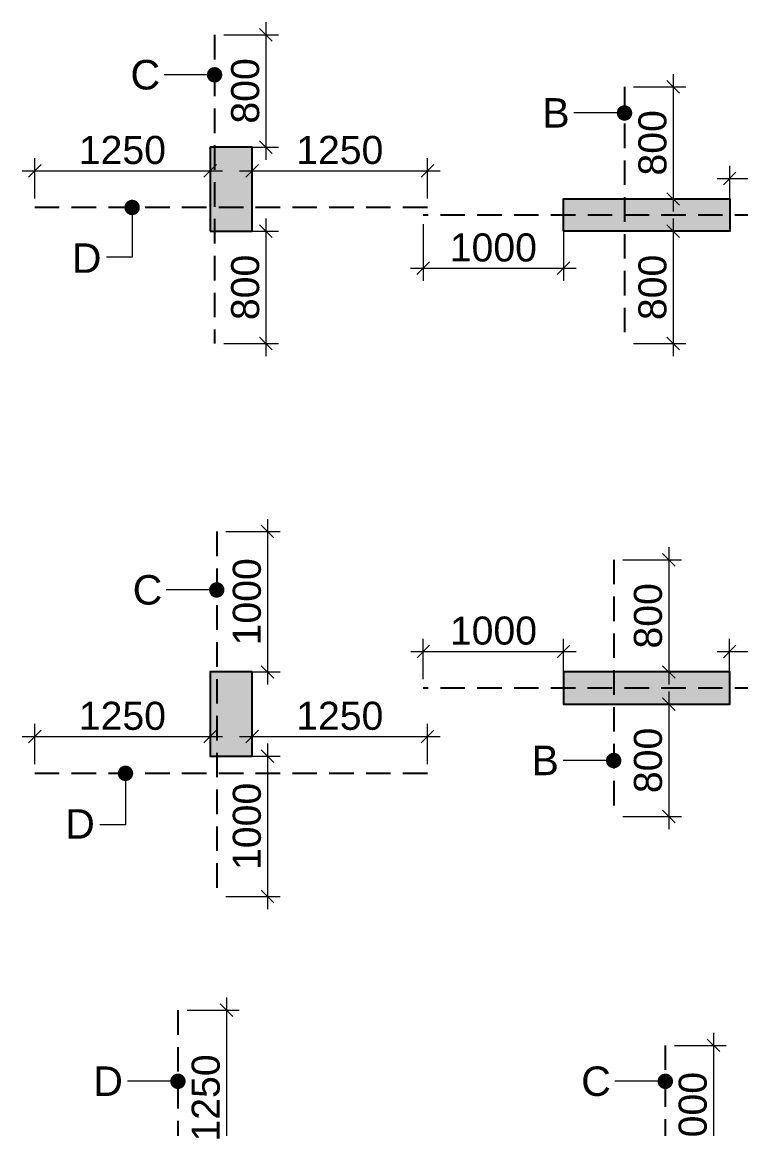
# Model space of a CAD drawing. Header units: millimetres. Extents: x 1123469 to 1752051, y -126924 to 196924.
# Drawn here: x 1512694 to 1517819, y 142469 to 150354 of the extents above; entities that cross this region are included whole.
import ezdxf

# ---------------------------------------------------------------- set-up
doc = ezdxf.new("R2010")
doc.units = ezdxf.units.MM
doc.header["$LTSCALE"] = 500
doc.header["$MEASUREMENT"] = 0
doc.header["$PDMODE"] = 34
doc.linetypes.add('CONTINOUS', pattern=[0])
doc.linetypes.add('HIDDEN', pattern=[0.375, 0.25, -0.125])
doc.layers.get('Defpoints').update_dxf_attribs({"lineweight": 0})
for name, color, linetype, lineweight in [('ARWO', 1, 'Continuous', 18), ('CUT OUT', 1, 'Continuous', 13), ('TOWER COL HATCH', 253, 'Continuous', 20)]:
    doc.layers.add(name, color=color, linetype=linetype, lineweight=lineweight)
for name, color, linetype in [('COL. DIM', 3, 'Continuous'), ('reinf.', 4, 'Continuous'), ('TEXT 1', 1, 'Continuous'), ('TOWER AREA COLUMN.', 6, 'Continuous')]:
    doc.layers.add(name, color=color, linetype=linetype)
doc.styles.add('3mm', font='arial.ttf')
doc.dimstyles.new('PARAMVEER', dxfattribs={"dimtxt": 200, "dimasz": 100, "dimexe": 0, "dimexo": 25, "dimgap": 10, "dimtad": 1, "dimdec": 0, "dimrnd": 5, "dimzin": 0, "dimdsep": 46, "dimtxsty": '3mm', "dimblk": 'OBLIQUE', "dimcen": 0.09, "dimdle": 75, "dimclrd": 1, "dimclre": 1, "dimclrt": 3, "dimadec": 0, "dimazin": 0, "dimtfac": 1, "dimtdec": 0, "dimtmove": 1, "dimatfit": 3, "dimfxl": 100, "dimtolj": 1, "dimtzin": 0, "dimlwd": 18, "dimlwe": 5, "dimarcsym": 0})
doc.dimstyles.new('PARAMVEER BEAM', dxfattribs={"dimtxt": 200, "dimasz": 100, "dimexe": 0, "dimexo": 0, "dimgap": 10, "dimtad": 1, "dimdec": 0, "dimzin": 0, "dimdsep": 46, "dimtxsty": '3mm', "dimblk": 'ARCHTICK', "dimcen": 0.09, "dimdle": 75, "dimclrd": 1, "dimclre": 1, "dimclrt": 3, "dimadec": 0, "dimazin": 0, "dimtfac": 1, "dimtdec": 0, "dimtmove": 1, "dimatfit": 3, "dimfxl": 100, "dimtolj": 1, "dimtzin": 0, "dimlwd": 18, "dimlwe": 5, "dimarcsym": 0})

# ---------------------------------------------------------------- blocks, each defined once
blk = doc.blocks.new('3tgra')
at = {"layer": 'TOWER COL HATCH'}
h = blk.add_hatch(color=253, dxfattribs=at)
h.dxf.hatch_style = 1
h.paths.add_polyline_path([(1391530.6, 85841.7), (1391230.6, 85841.7), (1391230.6, 86441.7), (1391530.6, 86441.7)])
h = blk.add_hatch(color=253, dxfattribs=at)
h.dxf.hatch_style = 1
h.paths.add_polyline_path([(1389010.6, 85841.7), (1389010.6, 86071.7), (1387825.6, 86071.7), (1387825.6, 85841.7)])
h = blk.add_hatch(color=253, dxfattribs=at)
h.dxf.hatch_style = 1
h.paths.add_polyline_path([(1389009.9, 82701.7), (1389009.9, 82471.7), (1387825.6, 82471.7), (1387825.6, 82701.7)])
h = blk.add_hatch(color=253, dxfattribs=at)
h.dxf.hatch_style = 1
h.paths.add_polyline_path([(1391230.6, 82701.7), (1391530.6, 82701.7), (1391530.6, 82101.7), (1391230.6, 82101.7)])
at = {"layer": 'TOWER AREA COLUMN.', "color": 4}
for points in [[(1391530.6, 85841.7), (1391230.6, 85841.7), (1391230.6, 86441.7), (1391530.6, 86441.7)], [(1389010.6, 85841.7), (1389010.6, 86071.7), (1387825.6, 86071.7), (1387825.6, 85841.7)], [(1389009.9, 82701.7), (1389009.9, 82471.7), (1387825.6, 82471.7), (1387825.6, 82701.7)], [(1391230.6, 82701.7), (1391530.6, 82701.7), (1391530.6, 82101.7), (1391230.6, 82101.7)]]:
    blk.add_lwpolyline(points, close=True, dxfattribs=at)
blk = doc.blocks.new('_Oblique')
at = {"color": 0, "linetype": 'ByBlock', "lineweight": -2}
blk.add_line((-0.5, -0.5), (0.5, 0.5), dxfattribs=at)
blk = doc.blocks.new('*D935')
at = {"layer": 'COL. DIM', "color": 1, "lineweight": 18, "ltscale": 10, "transparency": 16777216}
blk.add_line((1517337, 148954.2), (1517337, 147974.2), dxfattribs=at)
at = {"layer": 'COL. DIM', "color": 1, "linetype": 'CONTINOUS', "lineweight": 5, "ltscale": 10, "transparency": 16777216}
for p, q in [((1517054.5, 148864.2), (1517427, 148864.2)), ((1517054.5, 148064.2), (1517427, 148064.2))]:
    blk.add_line(p, q, dxfattribs=at)
at = {"layer": 'Defpoints', "color": 0, "ltscale": 10, "transparency": 16777216}
for p in [(1516989.5, 148864.2), (1516989.5, 148064.2), (1517337, 148064.2)]:
    blk.add_point(p, dxfattribs=at)
at = {"layer": 'COL. DIM', "color": 1, "lineweight": 18, "ltscale": 10, "transparency": 16777216, "xscale": 90, "yscale": 90, "zscale": 90}
for p, rotation in [((1517337, 148864.2), 90), ((1517337, 148064.2), 270)]:
    blk.add_blockref('_Oblique', p, dxfattribs=dict(at, rotation=rotation))
at = {"layer": 'COL. DIM', "color": 3, "ltscale": 10, "transparency": 16777216, "insert": (1517189.9, 148464.2), "char_height": 200, "attachment_point": 5, "rotation": 90, "style": '3mm'}
blk.add_mtext('\\A1;800', dxfattribs=at)
blk = doc.blocks.new('_ArchTick')
at = {"color": 0, "linetype": 'ByBlock', "const_width": 0.15}
blk.add_lwpolyline([(-0.5, -0.5), (0.5, 0.5)], dxfattribs=at)
blk = doc.blocks.new('*D936')
at = {"layer": 'COL. DIM', "color": 1, "linetype": 'CONTINOUS', "lineweight": 5, "ltscale": 10, "transparency": 16777216}
for p, q in [((1517739.3, 149044.2), (1517739.3, 149330.8)), ((1518739.3, 149044.2), (1518739.3, 149330.8))]:
    blk.add_line(p, q, dxfattribs=at)
at = {"layer": 'COL. DIM', "color": 1, "lineweight": 18, "ltscale": 10, "transparency": 16777216}
blk.add_line((1517649.3, 149240.8), (1518829.3, 149240.8), dxfattribs=at)
at = {"layer": 'Defpoints', "color": 0, "ltscale": 10, "transparency": 16777216}
for p in [(1518739.3, 149240.8), (1517739.3, 148979.2), (1518739.3, 148979.2)]:
    blk.add_point(p, dxfattribs=at)
at = {"layer": 'COL. DIM', "color": 1, "lineweight": 18, "ltscale": 10, "transparency": 16777216, "xscale": 90, "yscale": 90, "zscale": 90, "rotation": 180}
blk.add_blockref('_Oblique', (1517739.3, 149240.8), dxfattribs=at)
at = {"layer": 'COL. DIM', "color": 1, "lineweight": 18, "ltscale": 10, "transparency": 16777216, "xscale": 90, "yscale": 90, "zscale": 90}
blk.add_blockref('_Oblique', (1518739.3, 149240.8), dxfattribs=at)
at = {"layer": 'COL. DIM', "color": 3, "ltscale": 10, "transparency": 16777216, "insert": (1518239.3, 149387.9), "char_height": 200, "attachment_point": 5, "style": '3mm'}
blk.add_mtext('\\A1;1000', dxfattribs=at)
blk = doc.blocks.new('*D937')
at = {"layer": 'COL. DIM', "color": 1, "linetype": 'CONTINOUS', "lineweight": 5, "ltscale": 10, "transparency": 16777216}
for p, q in [((1515554.3, 148914.2), (1515554.3, 148510.6)), ((1516554.3, 148914.2), (1516554.3, 148510.6))]:
    blk.add_line(p, q, dxfattribs=at)
at = {"layer": 'COL. DIM', "color": 1, "lineweight": 18, "ltscale": 10, "transparency": 16777216}
blk.add_line((1515464.3, 148600.6), (1516644.3, 148600.6), dxfattribs=at)
at = {"layer": 'Defpoints', "color": 0, "ltscale": 10, "transparency": 16777216}
for p in [(1515554.3, 148979.2), (1516554.3, 148979.2), (1516554.3, 148600.6)]:
    blk.add_point(p, dxfattribs=at)
at = {"layer": 'COL. DIM', "color": 1, "lineweight": 18, "ltscale": 10, "transparency": 16777216, "xscale": 90, "yscale": 90, "zscale": 90, "rotation": 180}
blk.add_blockref('_Oblique', (1515554.3, 148600.6), dxfattribs=at)
at = {"layer": 'COL. DIM', "color": 1, "lineweight": 18, "ltscale": 10, "transparency": 16777216, "xscale": 90, "yscale": 90, "zscale": 90}
blk.add_blockref('_Oblique', (1516554.3, 148600.6), dxfattribs=at)
at = {"layer": 'COL. DIM', "color": 3, "ltscale": 10, "transparency": 16777216, "insert": (1516054.3, 148747.7), "char_height": 200, "attachment_point": 5, "style": '3mm'}
blk.add_mtext('\\A1;1000', dxfattribs=at)
blk = doc.blocks.new('*D938')
at = {"layer": 'COL. DIM', "color": 1, "lineweight": 18, "ltscale": 10, "transparency": 16777216}
blk.add_line((1517337, 149984.2), (1517337, 149004.2), dxfattribs=at)
at = {"layer": 'COL. DIM', "color": 1, "linetype": 'CONTINOUS', "lineweight": 5, "ltscale": 10, "transparency": 16777216}
for p, q in [((1517054.5, 149894.2), (1517427, 149894.2)), ((1517054.5, 149094.2), (1517427, 149094.2))]:
    blk.add_line(p, q, dxfattribs=at)
at = {"layer": 'Defpoints', "color": 0, "ltscale": 10, "transparency": 16777216}
for p in [(1516989.5, 149894.2), (1516989.5, 149094.2), (1517337, 149094.2)]:
    blk.add_point(p, dxfattribs=at)
at = {"layer": 'COL. DIM', "color": 1, "lineweight": 18, "ltscale": 10, "transparency": 16777216, "xscale": 90, "yscale": 90, "zscale": 90}
for p, rotation in [((1517337, 149894.2), 90), ((1517337, 149094.2), 270)]:
    blk.add_blockref('_Oblique', p, dxfattribs=dict(at, rotation=rotation))
at = {"layer": 'COL. DIM', "color": 3, "ltscale": 10, "transparency": 16777216, "insert": (1517189.9, 149494.2), "char_height": 200, "attachment_point": 5, "rotation": 90, "style": '3mm'}
blk.add_mtext('\\A1;800', dxfattribs=at)
blk = doc.blocks.new('*D939')
at = {"layer": 'COL. DIM', "color": 1, "lineweight": 18, "ltscale": 10, "transparency": 16777216}
blk.add_line((1514432.9, 148954.2), (1514432.9, 147974.2), dxfattribs=at)
at = {"layer": 'COL. DIM', "color": 1, "linetype": 'CONTINOUS', "lineweight": 5, "ltscale": 10, "transparency": 16777216}
for p, q in [((1514131.5, 148864.2), (1514522.9, 148864.2)), ((1514131.5, 148064.2), (1514522.9, 148064.2))]:
    blk.add_line(p, q, dxfattribs=at)
at = {"layer": 'Defpoints', "color": 0, "ltscale": 10, "transparency": 16777216}
for p in [(1514066.5, 148864.2), (1514066.5, 148064.2), (1514432.9, 148064.2)]:
    blk.add_point(p, dxfattribs=at)
at = {"layer": 'COL. DIM', "color": 1, "lineweight": 18, "ltscale": 10, "transparency": 16777216, "xscale": 90, "yscale": 90, "zscale": 90}
for p, rotation in [((1514432.9, 148864.2), 90), ((1514432.9, 148064.2), 270)]:
    blk.add_blockref('_Oblique', p, dxfattribs=dict(at, rotation=rotation))
at = {"layer": 'COL. DIM', "color": 3, "ltscale": 10, "transparency": 16777216, "insert": (1514285.8, 148464.2), "char_height": 200, "attachment_point": 5, "rotation": 90, "style": '3mm'}
blk.add_mtext('\\A1;800', dxfattribs=at)
blk = doc.blocks.new('*D940')
at = {"layer": 'COL. DIM', "color": 1, "linetype": 'CONTINOUS', "lineweight": 5, "ltscale": 10, "transparency": 16777216}
for p, q in [((1514334.2, 149098.7), (1514334.2, 149385.2)), ((1515584.2, 149098.7), (1515584.2, 149385.2))]:
    blk.add_line(p, q, dxfattribs=at)
at = {"layer": 'COL. DIM', "color": 1, "lineweight": 18, "ltscale": 10, "transparency": 16777216}
blk.add_line((1514244.2, 149295.2), (1515674.2, 149295.2), dxfattribs=at)
at = {"layer": 'Defpoints', "color": 0, "ltscale": 10, "transparency": 16777216}
for p in [(1515584.2, 149295.2), (1514334.2, 149033.7), (1515584.2, 149033.7)]:
    blk.add_point(p, dxfattribs=at)
at = {"layer": 'COL. DIM', "color": 1, "lineweight": 18, "ltscale": 10, "transparency": 16777216, "xscale": 90, "yscale": 90, "zscale": 90, "rotation": 180}
blk.add_blockref('_Oblique', (1514334.2, 149295.2), dxfattribs=at)
at = {"layer": 'COL. DIM', "color": 1, "lineweight": 18, "ltscale": 10, "transparency": 16777216, "xscale": 90, "yscale": 90, "zscale": 90}
blk.add_blockref('_Oblique', (1515584.2, 149295.2), dxfattribs=at)
at = {"layer": 'COL. DIM', "color": 3, "ltscale": 10, "transparency": 16777216, "insert": (1514959.2, 149442.3), "char_height": 200, "attachment_point": 5, "style": '3mm'}
blk.add_mtext('\\A1;1250', dxfattribs=at)
blk = doc.blocks.new('*D941')
at = {"layer": 'COL. DIM', "color": 1, "linetype": 'CONTINOUS', "lineweight": 5, "ltscale": 10, "transparency": 16777216}
for p, q in [((1512784.2, 149098.7), (1512784.2, 149385.2)), ((1514034.2, 149098.7), (1514034.2, 149385.2))]:
    blk.add_line(p, q, dxfattribs=at)
at = {"layer": 'COL. DIM', "color": 1, "lineweight": 18, "ltscale": 10, "transparency": 16777216}
blk.add_line((1512694.2, 149295.2), (1514124.2, 149295.2), dxfattribs=at)
at = {"layer": 'Defpoints', "color": 0, "ltscale": 10, "transparency": 16777216}
for p in [(1514034.2, 149295.2), (1512784.2, 149033.7), (1514034.2, 149033.7)]:
    blk.add_point(p, dxfattribs=at)
at = {"layer": 'COL. DIM', "color": 1, "lineweight": 18, "ltscale": 10, "transparency": 16777216, "xscale": 90, "yscale": 90, "zscale": 90, "rotation": 180}
blk.add_blockref('_Oblique', (1512784.2, 149295.2), dxfattribs=at)
at = {"layer": 'COL. DIM', "color": 1, "lineweight": 18, "ltscale": 10, "transparency": 16777216, "xscale": 90, "yscale": 90, "zscale": 90}
blk.add_blockref('_Oblique', (1514034.2, 149295.2), dxfattribs=at)
at = {"layer": 'COL. DIM', "color": 3, "ltscale": 10, "transparency": 16777216, "insert": (1513409.2, 149442.3), "char_height": 200, "attachment_point": 5, "style": '3mm'}
blk.add_mtext('\\A1;1250', dxfattribs=at)
blk = doc.blocks.new('*D942')
at = {"layer": 'COL. DIM', "color": 1, "lineweight": 18, "ltscale": 10, "transparency": 16777216}
blk.add_line((1514432.9, 150354.2), (1514432.9, 149374.2), dxfattribs=at)
at = {"layer": 'COL. DIM', "color": 1, "linetype": 'CONTINOUS', "lineweight": 5, "ltscale": 10, "transparency": 16777216}
for p, q in [((1514131.5, 150264.2), (1514522.9, 150264.2)), ((1514131.5, 149464.2), (1514522.9, 149464.2))]:
    blk.add_line(p, q, dxfattribs=at)
at = {"layer": 'Defpoints', "color": 0, "ltscale": 10, "transparency": 16777216}
for p in [(1514066.5, 150264.2), (1514066.5, 149464.2), (1514432.9, 149464.2)]:
    blk.add_point(p, dxfattribs=at)
at = {"layer": 'COL. DIM', "color": 1, "lineweight": 18, "ltscale": 10, "transparency": 16777216, "xscale": 90, "yscale": 90, "zscale": 90}
for p, rotation in [((1514432.9, 150264.2), 90), ((1514432.9, 149464.2), 270)]:
    blk.add_blockref('_Oblique', p, dxfattribs=dict(at, rotation=rotation))
at = {"layer": 'COL. DIM', "color": 3, "ltscale": 10, "transparency": 16777216, "insert": (1514285.8, 149864.2), "char_height": 200, "attachment_point": 5, "rotation": 90, "style": '3mm'}
blk.add_mtext('\\A1;800', dxfattribs=at)
blk = doc.blocks.new('*D963')
at = {"layer": 'COL. DIM', "color": 1, "lineweight": 18, "ltscale": 10, "transparency": 16777216}
blk.add_line((1514444.8, 145214.2), (1514444.8, 144034.2), dxfattribs=at)
at = {"layer": 'COL. DIM', "color": 1, "linetype": 'CONTINOUS', "lineweight": 5, "ltscale": 10, "transparency": 16777216}
for p, q in [((1514147.2, 145124.2), (1514534.8, 145124.2)), ((1514147.2, 144124.2), (1514534.8, 144124.2))]:
    blk.add_line(p, q, dxfattribs=at)
at = {"layer": 'Defpoints', "color": 0, "ltscale": 10, "transparency": 16777216}
for p in [(1514082.2, 145124.2), (1514082.2, 144124.2), (1514444.8, 144124.2)]:
    blk.add_point(p, dxfattribs=at)
at = {"layer": 'COL. DIM', "color": 1, "lineweight": 18, "ltscale": 10, "transparency": 16777216, "xscale": 90, "yscale": 90, "zscale": 90}
for p, rotation in [((1514444.8, 145124.2), 90), ((1514444.8, 144124.2), 270)]:
    blk.add_blockref('_Oblique', p, dxfattribs=dict(at, rotation=rotation))
at = {"layer": 'COL. DIM', "color": 3, "ltscale": 10, "transparency": 16777216, "insert": (1514297.7, 144624.2), "char_height": 200, "attachment_point": 5, "rotation": 90, "style": '3mm'}
blk.add_mtext('\\A1;1000', dxfattribs=at)
blk = doc.blocks.new('*D964')
at = {"layer": 'COL. DIM', "color": 1, "linetype": 'CONTINOUS', "lineweight": 5, "ltscale": 10, "transparency": 16777216}
for p, q in [((1514334.2, 145189.2), (1514334.2, 145353.7)), ((1515584.2, 145067.1), (1515584.2, 145353.7))]:
    blk.add_line(p, q, dxfattribs=at)
at = {"layer": 'COL. DIM', "color": 1, "lineweight": 18, "ltscale": 10, "transparency": 16777216}
blk.add_line((1514244.2, 145263.7), (1515674.2, 145263.7), dxfattribs=at)
at = {"layer": 'Defpoints', "color": 0, "ltscale": 10, "transparency": 16777216}
for p in [(1515584.2, 145263.7), (1514334.2, 145124.2), (1515584.2, 145002.1)]:
    blk.add_point(p, dxfattribs=at)
at = {"layer": 'COL. DIM', "color": 1, "lineweight": 18, "ltscale": 10, "transparency": 16777216, "xscale": 90, "yscale": 90, "zscale": 90, "rotation": 180}
blk.add_blockref('_Oblique', (1514334.2, 145263.7), dxfattribs=at)
at = {"layer": 'COL. DIM', "color": 1, "lineweight": 18, "ltscale": 10, "transparency": 16777216, "xscale": 90, "yscale": 90, "zscale": 90}
blk.add_blockref('_Oblique', (1515584.2, 145263.7), dxfattribs=at)
at = {"layer": 'COL. DIM', "color": 3, "ltscale": 10, "transparency": 16777216, "insert": (1514959.2, 145410.8), "char_height": 200, "attachment_point": 5, "style": '3mm'}
blk.add_mtext('\\A1;1250', dxfattribs=at)
blk = doc.blocks.new('*D965')
at = {"layer": 'COL. DIM', "color": 1, "linetype": 'CONTINOUS', "lineweight": 5, "ltscale": 10, "transparency": 16777216}
for p, q in [((1512784.2, 145067.1), (1512784.2, 145353.7)), ((1514034.2, 145189.2), (1514034.2, 145353.7))]:
    blk.add_line(p, q, dxfattribs=at)
at = {"layer": 'COL. DIM', "color": 1, "lineweight": 18, "ltscale": 10, "transparency": 16777216}
blk.add_line((1512694.2, 145263.7), (1514124.2, 145263.7), dxfattribs=at)
at = {"layer": 'Defpoints', "color": 0, "ltscale": 10, "transparency": 16777216}
for p in [(1514034.2, 145263.7), (1514034.2, 145124.2), (1512784.2, 145002.1)]:
    blk.add_point(p, dxfattribs=at)
at = {"layer": 'COL. DIM', "color": 1, "lineweight": 18, "ltscale": 10, "transparency": 16777216, "xscale": 90, "yscale": 90, "zscale": 90, "rotation": 180}
blk.add_blockref('_Oblique', (1512784.2, 145263.7), dxfattribs=at)
at = {"layer": 'COL. DIM', "color": 1, "lineweight": 18, "ltscale": 10, "transparency": 16777216, "xscale": 90, "yscale": 90, "zscale": 90}
blk.add_blockref('_Oblique', (1514034.2, 145263.7), dxfattribs=at)
at = {"layer": 'COL. DIM', "color": 3, "ltscale": 10, "transparency": 16777216, "insert": (1513409.2, 145410.8), "char_height": 200, "attachment_point": 5, "style": '3mm'}
blk.add_mtext('\\A1;1250', dxfattribs=at)
blk = doc.blocks.new('*D966')
at = {"layer": 'COL. DIM', "color": 1, "lineweight": 18, "ltscale": 10, "transparency": 16777216}
blk.add_line((1514444.8, 146814.2), (1514444.8, 145634.2), dxfattribs=at)
at = {"layer": 'COL. DIM', "color": 1, "linetype": 'CONTINOUS', "lineweight": 5, "ltscale": 10, "transparency": 16777216}
for p, q in [((1514147.2, 146724.2), (1514534.8, 146724.2)), ((1514147.2, 145724.2), (1514534.8, 145724.2))]:
    blk.add_line(p, q, dxfattribs=at)
at = {"layer": 'Defpoints', "color": 0, "ltscale": 10, "transparency": 16777216}
for p in [(1514082.2, 146724.2), (1514082.2, 145724.2), (1514444.8, 145724.2)]:
    blk.add_point(p, dxfattribs=at)
at = {"layer": 'COL. DIM', "color": 1, "lineweight": 18, "ltscale": 10, "transparency": 16777216, "xscale": 90, "yscale": 90, "zscale": 90}
for p, rotation in [((1514444.8, 146724.2), 90), ((1514444.8, 145724.2), 270)]:
    blk.add_blockref('_Oblique', p, dxfattribs=dict(at, rotation=rotation))
at = {"layer": 'COL. DIM', "color": 3, "ltscale": 10, "transparency": 16777216, "insert": (1514297.7, 146224.2), "char_height": 200, "attachment_point": 5, "rotation": 90, "style": '3mm'}
blk.add_mtext('\\A1;1000', dxfattribs=at)
blk = doc.blocks.new('*D970')
at = {"layer": 'COL. DIM', "color": 1, "lineweight": 18, "ltscale": 10, "transparency": 16777216}
blk.add_line((1514151.7, 143404.2), (1514151.7, 141974.2), dxfattribs=at)
at = {"layer": 'COL. DIM', "color": 1, "linetype": 'CONTINOUS', "lineweight": 5, "ltscale": 10, "transparency": 16777216}
for p, q in [((1513870.3, 143314.2), (1514241.7, 143314.2)), ((1513870.3, 142064.2), (1514241.7, 142064.2))]:
    blk.add_line(p, q, dxfattribs=at)
at = {"layer": 'Defpoints', "color": 0, "ltscale": 10, "transparency": 16777216}
for p in [(1513805.3, 143314.2), (1513805.3, 142064.2), (1514151.7, 142064.2)]:
    blk.add_point(p, dxfattribs=at)
at = {"layer": 'COL. DIM', "color": 1, "lineweight": 18, "ltscale": 10, "transparency": 16777216, "xscale": 90, "yscale": 90, "zscale": 90}
for p, rotation in [((1514151.7, 143314.2), 90), ((1514151.7, 142064.2), 270)]:
    blk.add_blockref('_Oblique', p, dxfattribs=dict(at, rotation=rotation))
at = {"layer": 'COL. DIM', "color": 3, "ltscale": 10, "transparency": 16777216, "insert": (1514004.6, 142689.2), "char_height": 200, "attachment_point": 5, "rotation": 90, "style": '3mm'}
blk.add_mtext('\\A1;1250', dxfattribs=at)
blk = doc.blocks.new('*D971')
at = {"layer": 'COL. DIM', "color": 1, "lineweight": 18, "ltscale": 10, "transparency": 16777216}
blk.add_line((1517304.9, 145584.2), (1517304.9, 144604.2), dxfattribs=at)
at = {"layer": 'COL. DIM', "color": 1, "linetype": 'CONTINOUS', "lineweight": 5, "ltscale": 10, "transparency": 16777216}
for p, q in [((1516977.5, 145494.2), (1517394.9, 145494.2)), ((1516977.5, 144694.2), (1517394.9, 144694.2))]:
    blk.add_line(p, q, dxfattribs=at)
at = {"layer": 'Defpoints', "color": 0, "ltscale": 10, "transparency": 16777216}
for p in [(1516912.5, 145494.2), (1516912.5, 144694.2), (1517304.9, 144694.2)]:
    blk.add_point(p, dxfattribs=at)
at = {"layer": 'COL. DIM', "color": 1, "lineweight": 18, "ltscale": 10, "transparency": 16777216, "xscale": 90, "yscale": 90, "zscale": 90}
for p, rotation in [((1517304.9, 145494.2), 90), ((1517304.9, 144694.2), 270)]:
    blk.add_blockref('_Oblique', p, dxfattribs=dict(at, rotation=rotation))
at = {"layer": 'COL. DIM', "color": 3, "ltscale": 10, "transparency": 16777216, "insert": (1517157.8, 145094.2), "char_height": 200, "attachment_point": 5, "rotation": 90, "style": '3mm'}
blk.add_mtext('\\A1;800', dxfattribs=at)
blk = doc.blocks.new('*D972')
at = {"layer": 'COL. DIM', "color": 1, "linetype": 'CONTINOUS', "lineweight": 5, "ltscale": 10, "transparency": 16777216}
for p, q in [((1517739.2, 145674.2), (1517739.2, 145960.8)), ((1518739.2, 145674.2), (1518739.2, 145960.8))]:
    blk.add_line(p, q, dxfattribs=at)
at = {"layer": 'COL. DIM', "color": 1, "lineweight": 18, "ltscale": 10, "transparency": 16777216}
blk.add_line((1517649.2, 145870.8), (1518829.2, 145870.8), dxfattribs=at)
at = {"layer": 'Defpoints', "color": 0, "ltscale": 10, "transparency": 16777216}
for p in [(1518739.2, 145870.8), (1517739.2, 145609.2), (1518739.2, 145609.2)]:
    blk.add_point(p, dxfattribs=at)
at = {"layer": 'COL. DIM', "color": 1, "lineweight": 18, "ltscale": 10, "transparency": 16777216, "xscale": 90, "yscale": 90, "zscale": 90, "rotation": 180}
blk.add_blockref('_Oblique', (1517739.2, 145870.8), dxfattribs=at)
at = {"layer": 'COL. DIM', "color": 1, "lineweight": 18, "ltscale": 10, "transparency": 16777216, "xscale": 90, "yscale": 90, "zscale": 90}
blk.add_blockref('_Oblique', (1518739.2, 145870.8), dxfattribs=at)
at = {"layer": 'COL. DIM', "color": 3, "ltscale": 10, "transparency": 16777216, "insert": (1518364.2, 146017.9), "char_height": 200, "attachment_point": 5, "style": '3mm'}
blk.add_mtext('\\A1;1000', dxfattribs=at)
blk = doc.blocks.new('*D973')
at = {"layer": 'COL. DIM', "color": 1, "linetype": 'CONTINOUS', "lineweight": 5, "ltscale": 10, "transparency": 16777216}
for p, q in [((1515554.9, 145674.2), (1515554.9, 145960.8)), ((1516554.9, 145674.2), (1516554.9, 145960.8))]:
    blk.add_line(p, q, dxfattribs=at)
at = {"layer": 'COL. DIM', "color": 1, "lineweight": 18, "ltscale": 10, "transparency": 16777216}
blk.add_line((1515464.9, 145870.8), (1516644.9, 145870.8), dxfattribs=at)
at = {"layer": 'Defpoints', "color": 0, "ltscale": 10, "transparency": 16777216}
for p in [(1516554.9, 145870.8), (1515554.9, 145609.2), (1516554.9, 145609.2)]:
    blk.add_point(p, dxfattribs=at)
at = {"layer": 'COL. DIM', "color": 1, "lineweight": 18, "ltscale": 10, "transparency": 16777216, "xscale": 90, "yscale": 90, "zscale": 90, "rotation": 180}
blk.add_blockref('_Oblique', (1515554.9, 145870.8), dxfattribs=at)
at = {"layer": 'COL. DIM', "color": 1, "lineweight": 18, "ltscale": 10, "transparency": 16777216, "xscale": 90, "yscale": 90, "zscale": 90}
blk.add_blockref('_Oblique', (1516554.9, 145870.8), dxfattribs=at)
at = {"layer": 'COL. DIM', "color": 3, "ltscale": 10, "transparency": 16777216, "insert": (1516054.9, 146017.9), "char_height": 200, "attachment_point": 5, "style": '3mm'}
blk.add_mtext('\\A1;1000', dxfattribs=at)
blk = doc.blocks.new('*D974')
at = {"layer": 'COL. DIM', "color": 1, "lineweight": 18, "ltscale": 10, "transparency": 16777216}
blk.add_line((1517304.9, 146614.2), (1517304.9, 145634.2), dxfattribs=at)
at = {"layer": 'COL. DIM', "color": 1, "linetype": 'CONTINOUS', "lineweight": 5, "ltscale": 10, "transparency": 16777216}
for p, q in [((1516977.5, 146524.2), (1517394.9, 146524.2)), ((1516977.5, 145724.2), (1517394.9, 145724.2))]:
    blk.add_line(p, q, dxfattribs=at)
at = {"layer": 'Defpoints', "color": 0, "ltscale": 10, "transparency": 16777216}
for p in [(1516912.5, 146524.2), (1516912.5, 145724.2), (1517304.9, 145724.2)]:
    blk.add_point(p, dxfattribs=at)
at = {"layer": 'COL. DIM', "color": 1, "lineweight": 18, "ltscale": 10, "transparency": 16777216, "xscale": 90, "yscale": 90, "zscale": 90}
for p, rotation in [((1517304.9, 146524.2), 90), ((1517304.9, 145724.2), 270)]:
    blk.add_blockref('_Oblique', p, dxfattribs=dict(at, rotation=rotation))
at = {"layer": 'COL. DIM', "color": 3, "ltscale": 10, "transparency": 16777216, "insert": (1517157.8, 146124.2), "char_height": 200, "attachment_point": 5, "rotation": 90, "style": '3mm'}
blk.add_mtext('\\A1;800', dxfattribs=at)
blk = doc.blocks.new('*D982')
at = {"layer": 'COL. DIM', "color": 1, "lineweight": 18, "ltscale": 10, "transparency": 16777216}
blk.add_line((1517624.1, 143154.2), (1517624.1, 141974.2), dxfattribs=at)
at = {"layer": 'COL. DIM', "color": 1, "linetype": 'CONTINOUS', "lineweight": 5, "ltscale": 10, "transparency": 16777216}
for p, q in [((1517345.3, 143064.2), (1517714.1, 143064.2)), ((1517345.3, 142064.2), (1517714.1, 142064.2))]:
    blk.add_line(p, q, dxfattribs=at)
at = {"layer": 'Defpoints', "color": 0, "ltscale": 10, "transparency": 16777216}
for p in [(1517280.3, 143064.2), (1517280.3, 142064.2), (1517624.1, 142064.2)]:
    blk.add_point(p, dxfattribs=at)
at = {"layer": 'COL. DIM', "color": 1, "lineweight": 18, "ltscale": 10, "transparency": 16777216, "xscale": 90, "yscale": 90, "zscale": 90}
for p, rotation in [((1517624.1, 143064.2), 90), ((1517624.1, 142064.2), 270)]:
    blk.add_blockref('_Oblique', p, dxfattribs=dict(at, rotation=rotation))
at = {"layer": 'COL. DIM', "color": 3, "ltscale": 10, "transparency": 16777216, "insert": (1517477, 142564.2), "char_height": 200, "attachment_point": 5, "rotation": 90, "style": '3mm'}
blk.add_mtext('\\A1;1000', dxfattribs=at)

msp = doc.modelspace()

# ---------------------------------------------------------------- linework, layer by layer
at = {"layer": 'reinf.', "color": 4, "linetype": 'HIDDEN', "ltscale": 1.4}
for p, q in [((1514066.5, 150264.2), (1514066.5, 148064.2)), ((1516989.5, 149894.2), (1516989.5, 148064.2)), ((1515584.2, 149033.7), (1512784.2, 149033.7)), ((1518739.3, 148979.2), (1515554.3, 148979.2)), ((1514082.2, 146724.2), (1514082.2, 144124.2)), ((1516912.5, 146524.2), (1516912.5, 144694.2)), ((1518739.2, 145609.2), (1515554.9, 145609.2)), ((1515584.2, 145002.1), (1512784.2, 145002.1)), ((1513805.3, 143314.2), (1513805.3, 140514.2)), ((1517280.3, 143064.2), (1517280.3, 140764.2))]:
    msp.add_line(p, q, dxfattribs=at)

# ---------------------------------------------------------------- block references
at = {"layer": 'CUT OUT', "color": 4, "xscale": -1}
msp.add_blockref('3tgra', (2905564.9, 63022.5), dxfattribs=at)

# ---------------------------------------------------------------- texts
at = {"layer": 'TEXT 1', "color": 2, "linetype": 'ByBlock', "style": '3mm'}
for s, p in [('C', (1513466.7, 149874.6, -0.1)), ('B', (1516403, 149602.7, -0.1)), ('D', (1513048.6, 148568.1, -0.1)), ('C', (1513482.4, 146204.6, -0.1)), ('B', (1516326, 144989.1, -0.1)), ('D', (1513001.2, 144536.6, -0.1)), ('D', (1513201.5, 142703.8, -0.1)), ('C', (1516680.5, 142703.8, -0.1))]:
    msp.add_text(s, height=210, dxfattribs=at).set_placement(p)

# ---------------------------------------------------------------- dimensions: what is measured, and where the dimension line sits
at = {"layer": 'COL. DIM', "color": 6, "ltscale": 10}
for base, p1, p2, angle, picture, middle in [((1514432.9, 149464.2), (1514066.5, 150264.2), (1514066.5, 149464.2), 90, '*D942', (1514285.8, 149864.2)), ((1517337, 149094.2), (1516989.5, 149894.2), (1516989.5, 149094.2), 90, '*D938', (1517189.9, 149494.2)), ((1514034.2, 149295.2), (1512784.2, 149033.7), (1514034.2, 149033.7), 0, '*D941', (1513409.2, 149442.3)), ((1518739.3, 149240.8), (1517739.3, 148979.2), (1518739.3, 148979.2), 0, '*D936', (1518239.3, 149387.9)), ((1514432.9, 148064.2), (1514066.5, 148864.2), (1514066.5, 148064.2), 90, '*D939', (1514285.8, 148464.2)), ((1516554.3, 148600.6), (1515554.3, 148979.2), (1516554.3, 148979.2), 0, '*D937', (1516054.3, 148747.7)), ((1517337, 148064.2), (1516989.5, 148864.2), (1516989.5, 148064.2), 90, '*D935', (1517189.9, 148464.2)), ((1514444.8, 145724.2), (1514082.2, 146724.2), (1514082.2, 145724.2), 90, '*D966', (1514297.7, 146224.2)), ((1517304.9, 145724.2), (1516912.5, 146524.2), (1516912.5, 145724.2), 90, '*D974', (1517157.8, 146124.2)), ((1516554.9, 145870.8), (1515554.9, 145609.2), (1516554.9, 145609.2), 0, '*D973', (1516054.9, 146017.9)), ((1517304.9, 144694.2), (1516912.5, 145494.2), (1516912.5, 144694.2), 90, '*D971', (1517157.8, 145094.2)), ((1514034.2, 145263.7), (1512784.2, 145002.1), (1514034.2, 145124.2), 0, '*D965', (1513409.2, 145410.8)), ((1514444.8, 144124.2), (1514082.2, 145124.2), (1514082.2, 144124.2), 90, '*D963', (1514297.7, 144624.2)), ((1514151.7, 142064.2), (1513805.3, 143314.2), (1513805.3, 142064.2), 90, '*D970', (1514004.6, 142689.2))]:
    dim = msp.add_linear_dim(base=base, p1=p1, p2=p2, angle=angle, dimstyle='PARAMVEER', override={"dimasz": 90, "dimexe": 90, "dimexo": 65, "dimgap": 45, "dimpost": '\\X', "dimdle": 90, "dimfxl": 0.18, "dimarcsym": 1}, dxfattribs=at)
    dim.commit()
    dim.dimension.update_dxf_attribs({"geometry": picture, "text_midpoint": middle})
for base, p1, p2, angle, picture, middle in [((1515584.2, 149295.2), (1514334.2, 149033.7), (1515584.2, 149033.7), 0, '*D940', (1514959.2, 149295.2)), ((1518739.2, 145870.8), (1517739.2, 145609.2), (1518739.2, 145609.2), 0, '*D972', (1518364.2, 145870.8)), ((1515584.2, 145263.7), (1514334.2, 145124.2), (1515584.2, 145002.1), 0, '*D964', (1514959.2, 145263.7)), ((1517624.1, 142064.2), (1517280.3, 143064.2), (1517280.3, 142064.2), 90, '*D982', (1517624.1, 142564.2))]:
    dim = msp.add_linear_dim(base=base, p1=p1, p2=p2, angle=angle, dimstyle='PARAMVEER', override={"dimasz": 90, "dimexe": 90, "dimexo": 65, "dimgap": 45, "dimpost": '\\X', "dimdle": 90, "dimfxl": 0.18, "dimarcsym": 1}, dxfattribs=at)
    dim.commit()
    dim.dimension.update_dxf_attribs({"geometry": picture, "text_midpoint": middle, "dimtype": 160})

# ---------------------------------------------------------------- leaders
at = {"layer": 'ARWO', "color": 1}
for points in [[(1514066.5, 149978.9), (1513706.1, 149978.9)], [(1516989.5, 149706.9), (1516629, 149706.9)], [(1513478.6, 149033.7), (1513478.6, 148678.9), (1513296.2, 148678.9)], [(1514082.2, 146308.9), (1513721.7, 146308.9)], [(1516912.5, 145093.4), (1516552, 145093.4)], [(1513431.3, 145002.1), (1513431.3, 144634.5), (1513248.9, 144634.5)], [(1513805.3, 142808.1), (1513444.9, 142808.1)], [(1517280.3, 142808.1), (1516919.9, 142808.1)]]:
    msp.add_leader(points, dimstyle='PARAMVEER BEAM', override={"dimasz": 110, "dimtad": 0, "dimldrblk": 'Dot', "dimfxl": 0, "dimarcsym": 1}, dxfattribs=at)

doc.saveas('drawing.dxf')
